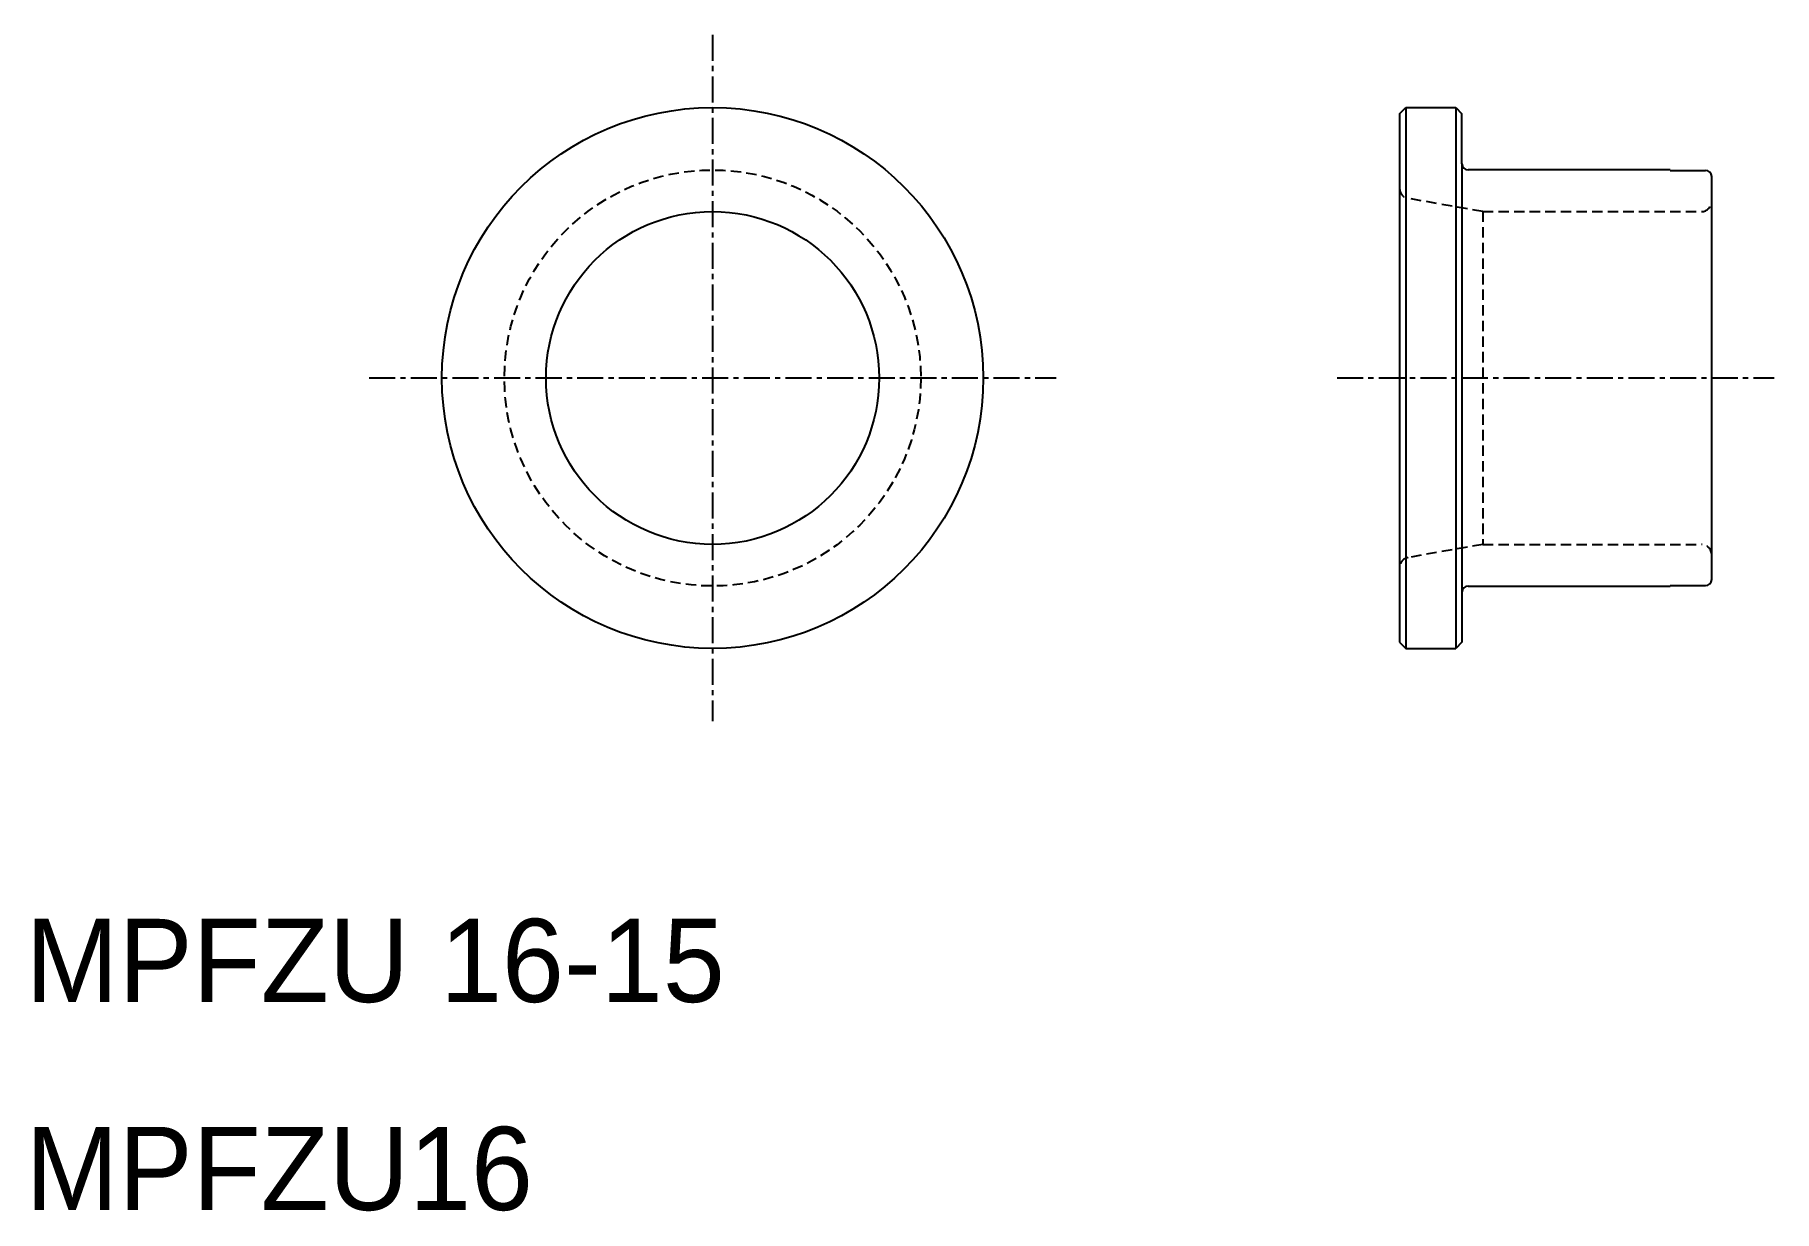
# Model space of a CAD drawing. Extents: x 10.4 to 94, y 9.9 to 66.5.
import ezdxf

# ---------------------------------------------------------------- set-up
doc = ezdxf.new("R2010")
doc.units = 0
doc.linetypes.add('CENTER', pattern=[2, 1.25, -0.25, 0.25, -0.25])
doc.linetypes.add('DASHED', pattern=[0.75, 0.5, -0.25])
doc.layers.get('0').update_dxf_attribs({"linetype": 'CONTINUOUS'})
doc.layers.add('CENTER', color=1, linetype='CENTER')

msp = doc.modelspace()

# ---------------------------------------------------------------- linework, layer by layer
at = {"color": 7, "linetype": 'CONTINUOUS'}
for p, q in [((76, 62.7), (76.3, 63)), ((76, 62.7), (76, 37.3)), ((76.3, 63), (76.3, 37)), ((76.3, 63), (78.7, 63)), ((78.7, 63), (79, 62.7)), ((78.7, 63), (78.7, 37)), ((79, 60.3), (79, 62.7)), ((79, 60.3), (79, 39.7)), ((89, 60), (79.3, 60)), ((89, 60), (89, 59.98)), ((89, 59.98), (90.7, 59.98)), ((91, 40.32), (91, 59.68)), ((79, 39.7), (79, 37.3)), ((79.3, 40), (89, 40)), ((89, 40.02), (90.7, 40.02)), ((89, 40), (89, 40.02)), ((76, 37.3), (76.3, 37)), ((76.3, 37), (78.7, 37)), ((79, 37.3), (78.7, 37))]:
    msp.add_line(p, q, dxfattribs=at)
at = {"color": 3, "linetype": 'DASHED'}
for p, q in [((80, 58), (76.413, 58.632)), ((80, 58), (90.5, 58)), ((80, 58), (80, 42)), ((80, 42), (76.413, 41.368)), ((80, 42), (90.5, 42))]:
    msp.add_line(p, q, dxfattribs=at)
at = {"color": 7, "linetype": 'CONTINUOUS'}
for radius in [13, 8]:
    msp.add_circle((43, 50), radius, dxfattribs=at)
at = {"color": 3, "linetype": 'DASHED'}
msp.add_circle((43, 50), 10, dxfattribs=at)
at = {"color": 7, "linetype": 'CONTINUOUS'}
for centre, start, end in [((79.3, 60.3), 180, 270), ((90.7, 59.68), 0, 90), ((90.7, 40.32), 270, 0), ((79.3, 39.7), 90, 180)]:
    msp.add_arc(centre, 0.3, start, end, dxfattribs=at)
at = {"color": 3, "linetype": 'DASHED'}
for centre, start, end in [((76.5, 59.125), 180, 260), ((90.5, 58.5), 270, 0), ((90.5, 41.5), 0, 90), ((76.5, 40.875), 100, 180)]:
    msp.add_arc(centre, 0.5, start, end, dxfattribs=at)
at = {"layer": 'CENTER', "color": 1, "linetype": 'CENTER'}
for p, q in [((43, 66.5), (43, 33.5)), ((26.5, 50), (59.5, 50)), ((73, 50), (94, 50))]:
    msp.add_line(p, q, dxfattribs=at)

# ---------------------------------------------------------------- texts
at = {"color": 7, "linetype": 'CONTINUOUS'}
for s, p in [('MPFZU 16-15', (10, 20)), ('MPFZU16', (10, 10))]:
    msp.add_text(s, height=4, dxfattribs=at).set_placement(p)

doc.saveas('drawing.dxf')
